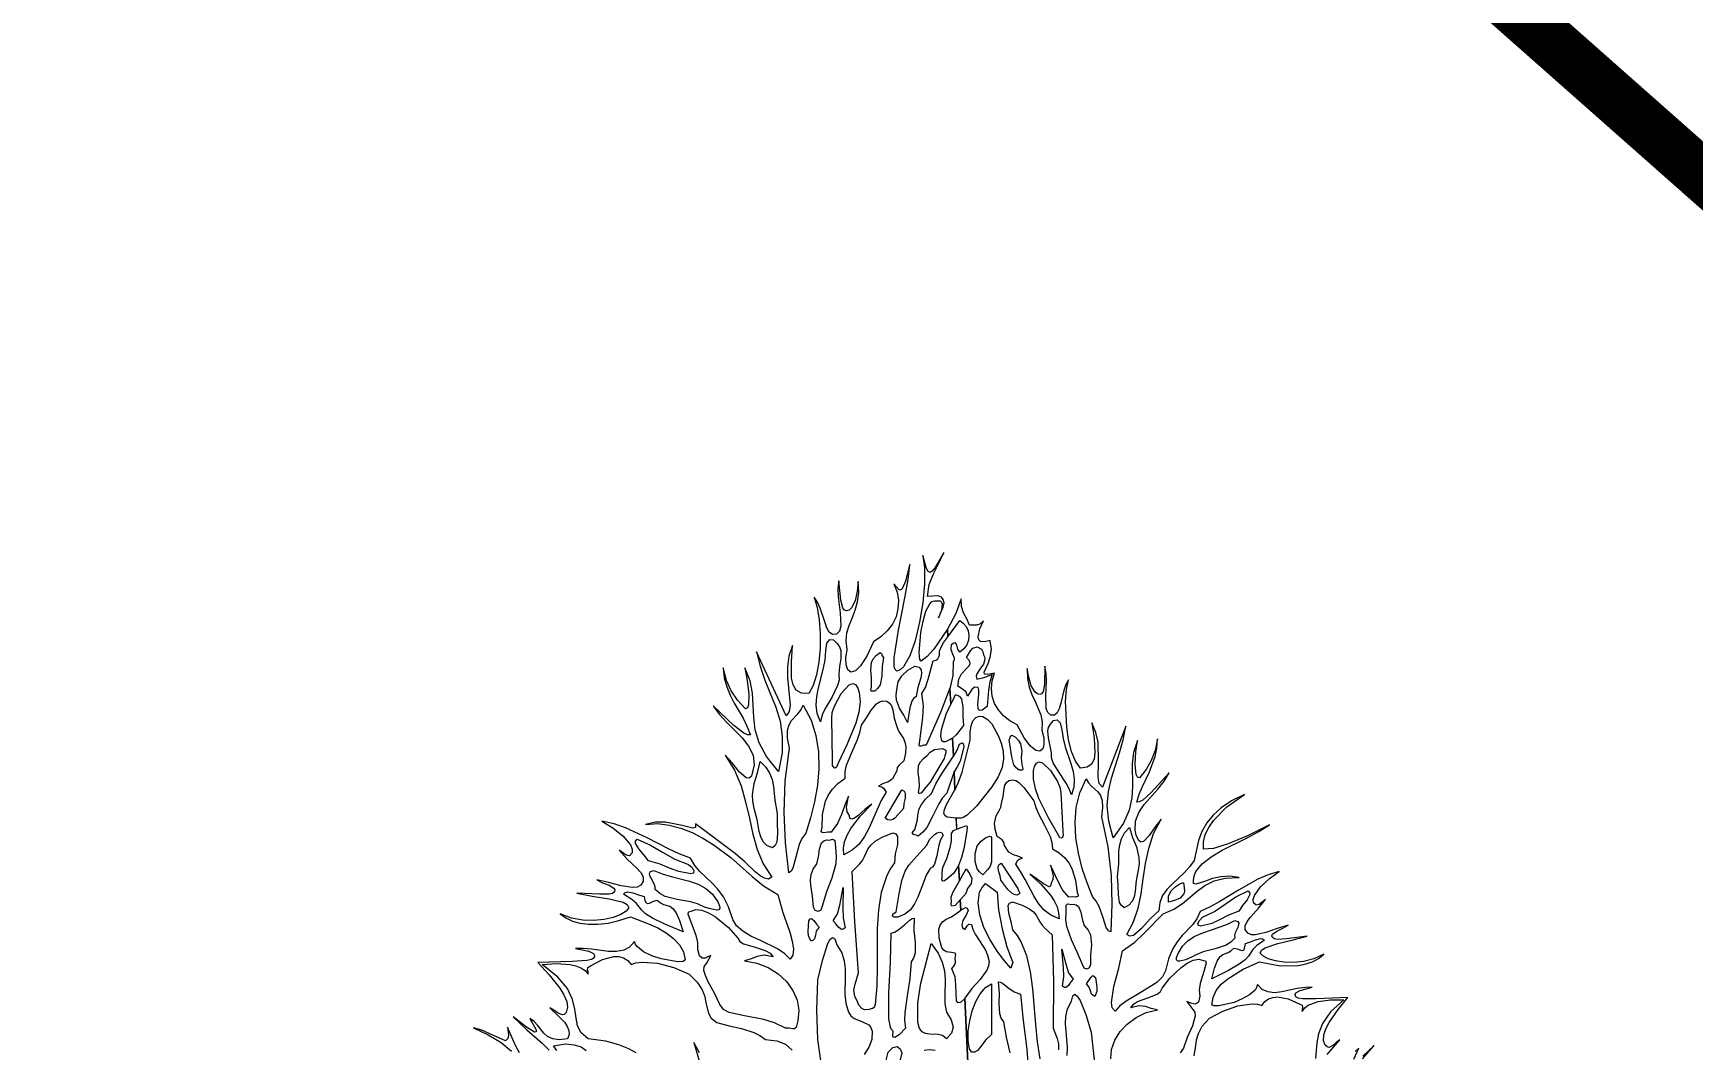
# Model space of a CAD drawing. Header units: inches. Extents: x -340059099 to 1458168, y 1119167 to 1294232938.
# Drawn here: x 457331.5 to 457810.3, y 2618701.7 to 2618995.2 of the extents above; entities that cross this region are included whole.
import ezdxf

# ---------------------------------------------------------------- set-up
doc = ezdxf.new("R2010")
doc.units = ezdxf.units.IN
doc.header["$MEASUREMENT"] = 0
doc.layers.add('Text', color=7, linetype='Continuous')
doc.layers.add('TREE', color=3, linetype='Continuous', lineweight=15)
doc.styles.add('Text', font='times.ttf', dxfattribs={"height": 240})

# ---------------------------------------------------------------- blocks, each defined once
blk = doc.blocks.new('tree2')
at = {"layer": 'TREE'}
for points in [[(5207.2322, 5947.9351), (5207.2258, 5948.0727), (5207.2184, 5948.0656), (5207.2144, 5948.0653), (5207.2113, 5948.0684), (5207.2104, 5948.0967), (5207.2088, 5948.1109), (5207.203, 5948.1248), (5207.2076, 5948.1312), (5207.2095, 5948.1355), (5207.2091, 5948.1439), (5207.2101, 5948.1491), (5207.2088, 5948.1522), (5207.2024, 5948.1537), (5207.1934, 5948.1549), (5207.1888, 5948.1574), (5207.1854, 5948.162), (5207.1808, 5948.1796), (5207.1805, 5948.1947), (5207.1827, 5948.2014), (5207.187, 5948.2073), (5207.1931, 5948.2122), (5207.2024, 5948.2165), (5207.2101, 5948.2215), (5207.2187, 5948.2282), (5207.2178, 5948.2461), (5207.2088, 5948.2362), (5207.2033, 5948.235), (5207.2021, 5948.2372), (5207.2027, 5948.2436), (5207.2021, 5948.251), (5207.2051, 5948.2593), (5207.2165, 5948.2793), (5207.215, 5948.3061), (5207.2058, 5948.2923), (5207.1941, 5948.2824), (5207.1904, 5948.2793), (5207.1873, 5948.2787), (5207.1857, 5948.2806), (5207.1861, 5948.2849), (5207.1861, 5948.2941), (5207.1876, 5948.3028), (5207.1941, 5948.3191), (5207.2005, 5948.3379), (5207.2024, 5948.3493), (5207.2024, 5948.3628), (5207.2061, 5948.368), (5207.2119, 5948.3702), (5207.211, 5948.3896), (5207.195, 5948.3914), (5207.191, 5948.3942), (5207.1891, 5948.3985), (5207.19, 5948.405), (5207.1937, 5948.4136), (5207.2085, 5948.4395), (5207.207, 5948.4718), (5207.1941, 5948.4339), (5207.1867, 5948.4253), (5207.1805, 5948.4151), (5207.17, 5948.3939), (5207.1593, 5948.3736), (5207.1522, 5948.365), (5207.1439, 5948.3582), (5207.1405, 5948.36), (5207.1359, 5948.3613), (5207.1337, 5948.3637), (5207.138, 5948.3696), (5207.142, 5948.3844), (5207.1439, 5948.3982), (5207.146, 5948.4059), (5207.15, 5948.4139), (5207.1571, 5948.4229), (5207.1676, 5948.4333), (5207.1753, 5948.4503), (5207.1851, 5948.4672), (5207.2061, 5948.4986), (5207.2042, 5948.5306), (5207.1919, 5948.5242), (5207.1882, 5948.5242), (5207.1854, 5948.526), (5207.1836, 5948.5337), (5207.1851, 5948.5454), (5207.1934, 5948.5725), (5207.2015, 5948.5904), (5207.1999, 5948.6184), (5207.1833, 5948.5756), (5207.158, 5948.518), (5207.154, 5948.518), (5207.1494, 5948.5162), (5207.1472, 5948.5162), (5207.146, 5948.5174), (5207.1469, 5948.5257), (5207.1519, 5948.5667), (5207.1531, 5948.5873), (5207.1503, 5948.6092), (5207.1571, 5948.6193), (5207.1617, 5948.6341), (5207.1703, 5948.6661), (5207.1753, 5948.6677), (5207.1787, 5948.6701), (5207.1814, 5948.676), (5207.1817, 5948.6831), (5207.1836, 5948.6895), (5207.1888, 5948.6991), (5207.1959, 5948.7083), (5207.1956, 5948.7222), (5207.1716, 5948.6871), (5207.1596, 5948.6741), (5207.1491, 5948.6658), (5207.1469, 5948.6689), (5207.146, 5948.6803), (5207.1488, 5948.7163), (5207.1525, 5948.736), (5207.1577, 5948.7539), (5207.1642, 5948.7665), (5207.1682, 5948.7705), (5207.1728, 5948.772), (5207.1827, 5948.7717), (5207.1851, 5948.7693), (5207.1864, 5948.7659), (5207.1848, 5948.7557), (5207.1796, 5948.7419), (5207.1882, 5948.761), (5207.1894, 5948.7684), (5207.1882, 5948.7742), (5207.1848, 5948.7782), (5207.179, 5948.7807), (5207.1605, 5948.7798), (5207.1633, 5948.8004), (5207.171, 5948.8192), (5207.1802, 5948.8379), (5207.1888, 5948.8567), (5207.1737, 5948.8306), (5207.1685, 5948.8241), (5207.1648, 5948.8216), (5207.1614, 5948.8235), (5207.1586, 5948.829), (5207.1519, 5948.8518), (5207.1553, 5948.8302), (5207.1553, 5948.8013), (5207.1522, 5948.7684), (5207.1466, 5948.7342), (5207.1386, 5948.7018), (5207.1291, 5948.675), (5207.118, 5948.656), (5207.1122, 5948.6504), (5207.1063, 5948.6483), (5207.1035, 5948.651), (5207.1017, 5948.656), (5207.1017, 5948.6717), (5207.1094, 5948.7206), (5207.1214, 5948.7801), (5207.1263, 5948.8093), (5207.1294, 5948.8355), (5207.1217, 5948.8065), (5207.1158, 5948.7927), (5207.1131, 5948.7908), (5207.11, 5948.7921), (5207.1011, 5948.8016), (5207.1069, 5948.7871), (5207.1094, 5948.7724), (5207.1085, 5948.7579), (5207.1051, 5948.744), (5207.0986, 5948.7311), (5207.0897, 5948.7191), (5207.0786, 5948.7086), (5207.0657, 5948.7), (5207.0536, 5948.6744), (5207.0429, 5948.6575), (5207.0336, 5948.6489), (5207.0259, 5948.6467), (5207.0204, 5948.6507), (5207.0173, 5948.6593), (5207.0167, 5948.6717), (5207.0195, 5948.6864), (5207.0173, 5948.7015), (5207.0188, 5948.7154), (5207.0225, 5948.7286), (5207.0278, 5948.7416), (5207.033, 5948.7554), (5207.0373, 5948.7702), (5207.0395, 5948.7868), (5207.0386, 5948.8056), (5207.037, 5948.7887), (5207.033, 5948.772), (5207.0268, 5948.7594), (5207.0228, 5948.7557), (5207.0182, 5948.7542), (5207.0145, 5948.7557), (5207.0118, 5948.7597), (5207.0078, 5948.7733), (5207.0047, 5948.8072), (5207.0031, 5948.7936), (5207.0034, 5948.7791), (5207.0068, 5948.7505), (5207.0081, 5948.7271), (5207.0059, 5948.7188), (5207.0007, 5948.7135), (5206.9933, 5948.7129), (5206.9877, 5948.7169), (5206.9834, 5948.7246), (5206.9797, 5948.7351), (5206.972, 5948.7588), (5206.9671, 5948.7696), (5206.9613, 5948.7785), (5206.9665, 5948.76), (5206.9702, 5948.7382), (5206.9717, 5948.7138), (5206.9717, 5948.6886), (5206.9696, 5948.6643), (5206.9656, 5948.6418), (5206.9597, 5948.623), (5206.9517, 5948.6088), (5206.9388, 5948.6098), (5206.9298, 5948.615), (5206.9243, 5948.6242), (5206.9215, 5948.6359), (5206.9212, 5948.6643), (5206.9234, 5948.6932), (5206.9166, 5948.6747), (5206.9141, 5948.6556), (5206.9144, 5948.6369), (5206.9163, 5948.6187), (5206.9191, 5948.5885), (5206.9175, 5948.5771), (5206.9123, 5948.5697), (5206.8596, 5948.6821), (5206.8661, 5948.6569), (5206.8747, 5948.6326), (5206.8938, 5948.5851), (5206.9012, 5948.5602), (5206.9052, 5948.5334), (5206.9049, 5948.5045), (5206.8988, 5948.4718), (5206.8772, 5948.4983), (5206.8643, 5948.5223), (5206.8578, 5948.5451), (5206.855, 5948.567), (5206.8529, 5948.6095), (5206.8486, 5948.631), (5206.8393, 5948.6538), (5206.8436, 5948.6319), (5206.8464, 5948.6079), (5206.8461, 5948.5891), (5206.8439, 5948.5836), (5206.8405, 5948.5817), (5206.8267, 5948.5971), (5206.8156, 5948.6135), (5206.8073, 5948.6319), (5206.8011, 5948.6538), (5206.8033, 5948.6363), (5206.8079, 5948.6205), (5206.8138, 5948.6058), (5206.8208, 5948.5922), (5206.8362, 5948.5654), (5206.843, 5948.5513), (5206.8492, 5948.5362), (5206.8442, 5948.5362), (5206.8375, 5948.5392), (5206.8202, 5948.5525), (5206.7836, 5948.5873), (5206.794, 5948.5725), (5206.807, 5948.5583), (5206.8347, 5948.5309), (5206.8461, 5948.5165), (5206.8538, 5948.5008), (5206.8559, 5948.4835), (5206.8513, 5948.4638), (5206.847, 5948.4598), (5206.8418, 5948.4604), (5206.8301, 5948.4709), (5206.8174, 5948.4872), (5206.8051, 5948.5005), (5206.8215, 5948.4743), (5206.8329, 5948.4466), (5206.8408, 5948.4182), (5206.8473, 5948.3896), (5206.8535, 5948.3616), (5206.8612, 5948.3345), (5206.8716, 5948.3092), (5206.8867, 5948.2861), (5206.8809, 5948.2827), (5206.8741, 5948.284), (5206.8661, 5948.2883), (5206.8578, 5948.2954), (5206.8399, 5948.3126), (5206.823, 5948.3268), (5206.7525, 5948.3797), (5206.7525, 5948.3736), (5206.7482, 5948.372), (5206.7291, 5948.3767), (5206.6998, 5948.3828), (5206.6826, 5948.3828), (5206.665, 5948.3788), (5206.6857, 5948.3801), (5206.7063, 5948.3776), (5206.7269, 5948.372), (5206.7466, 5948.3643), (5206.7657, 5948.3548), (5206.7836, 5948.3437), (5206.8147, 5948.3206), (5206.8523, 5948.2871), (5206.8723, 5948.2707), (5206.8972, 5948.2556), (5206.9064, 5948.2236), (5206.9185, 5948.1891), (5206.9228, 5948.1734), (5206.9249, 5948.1596), (5206.924, 5948.1488), (5206.9191, 5948.1417), (5206.9098, 5948.1513), (5206.8969, 5948.1599), (5206.8658, 5948.175), (5206.8501, 5948.1823), (5206.8359, 5948.191), (5206.8248, 5948.2005), (5206.8181, 5948.2116), (5206.8107, 5948.2341), (5206.8021, 5948.2516), (5206.7919, 5948.2652), (5206.7814, 5948.2763), (5206.7605, 5948.2957), (5206.7516, 5948.3065), (5206.7439, 5948.3194), (5206.7238, 5948.3268), (5206.7051, 5948.3357), (5206.6678, 5948.3551), (5206.6299, 5948.373), (5206.6096, 5948.3797), (5206.5883, 5948.3847), (5206.6074, 5948.3727), (5206.6256, 5948.3582), (5206.6385, 5948.3428), (5206.6416, 5948.3354), (5206.6416, 5948.3286), (5206.6367, 5948.3237), (5206.6308, 5948.3246), (5206.6185, 5948.3336), (5206.6327, 5948.3178), (5206.6496, 5948.3018), (5206.6564, 5948.2941), (5206.6607, 5948.2864), (5206.661, 5948.279), (5206.6567, 5948.272), (5206.6502, 5948.2686), (5206.6419, 5948.2677), (5206.6219, 5948.2707), (5206.6, 5948.2766), (5206.5791, 5948.2812), (5206.5893, 5948.2763), (5206.6007, 5948.2717), (5206.6093, 5948.2667), (5206.6108, 5948.2637), (5206.6102, 5948.2603), (5206.6068, 5948.2575), (5206.601, 5948.2559), (5206.5837, 5948.2559), (5206.5443, 5948.2578), (5206.5711, 5948.2526), (5206.601, 5948.2479), (5206.6253, 5948.2421), (5206.6327, 5948.2378), (5206.6358, 5948.2322), (5206.6308, 5948.2264), (5206.6213, 5948.2205), (5206.6081, 5948.2153), (5206.592, 5948.2116), (5206.5739, 5948.2098), (5206.5545, 5948.2104), (5206.5345, 5948.2141), (5206.5151, 5948.2218), (5206.5246, 5948.2144), (5206.5363, 5948.2088), (5206.5496, 5948.2051), (5206.5646, 5948.2033), (5206.5813, 5948.2033), (5206.5991, 5948.2054), (5206.6182, 5948.2098), (5206.6382, 5948.2162), (5206.6703, 5948.2042), (5206.6863, 5948.1968), (5206.701, 5948.1882), (5206.714, 5948.1783), (5206.7245, 5948.1673), (5206.7315, 5948.1546), (5206.7346, 5948.1405), (5206.7312, 5948.138), (5206.7217, 5948.1374), (5206.6924, 5948.1423), (5206.6761, 5948.1476), (5206.6616, 5948.1546), (5206.6505, 5948.1633), (5206.6472, 5948.1679), (5206.6453, 5948.1731), (5206.637, 5948.1629), (5206.6265, 5948.1574), (5206.6139, 5948.1552), (5206.5997, 5948.1556), (5206.5699, 5948.1596), (5206.5554, 5948.1608), (5206.5418, 5948.1605), (5206.5653, 5948.1559), (5206.5736, 5948.1519), (5206.5751, 5948.1485), (5206.5745, 5948.1442), (5206.5702, 5948.1414), (5206.5619, 5948.1395), (5206.5357, 5948.1377), (5206.4756, 5948.1358), (5206.4953, 5948.114), (5206.5144, 5948.0906), (5206.5215, 5948.0789), (5206.5265, 5948.0675), (5206.528, 5948.0576), (5206.5255, 5948.0481), (5206.5218, 5948.0447), (5206.5184, 5948.0438), (5206.5111, 5948.0466), (5206.504, 5948.0521), (5206.4966, 5948.0561), (5206.5101, 5948.0432), (5206.5228, 5948.0302), (5206.5274, 5948.0235), (5206.5301, 5948.0164), (5206.5305, 5948.0093), (5206.528, 5948.0016), (5206.5129, 5948.0001), (5206.5018, 5948.0016), (5206.4929, 5948.0059), (5206.4861, 5948.0118), (5206.475, 5948.0256), (5206.4692, 5948.0324), (5206.4618, 5948.0376), (5206.4726, 5948.0176), (5206.4729, 5948.0139), (5206.4698, 5948.0136), (5206.4556, 5948.0225), (5206.4322, 5948.0407), (5206.4562, 5948.0173), (5206.4836, 5947.9933), (5206.4953, 5947.9819)], [(5206.4436, 5947.977), (5206.4368, 5947.9887), (5206.4316, 5948.0004), (5206.4221, 5948.0222), (5206.4242, 5948.0084), (5206.423, 5948.0025), (5206.419, 5947.9985), (5206.3913, 5948.0108), (5206.3774, 5948.0167), (5206.3626, 5948.0213), (5206.3882, 5948.0087), (5206.4113, 5947.9954), (5206.4291, 5947.98)], [(5207.1543, 5947.9819), (5207.1642, 5947.9828), (5207.1737, 5947.9819)], [(5207.9248, 5947.9668), (5207.9454, 5947.9899), (5207.9251, 5947.9714)], [(5207.9097, 5947.9659), (5207.9183, 5947.9853), (5207.9119, 5947.9797)], [(5207.8626, 5947.9742), (5207.8851, 5947.9998), (5207.8786, 5947.9954), (5207.8724, 5947.9899), (5207.866, 5947.9868), (5207.8626, 5947.9877), (5207.8592, 5947.9905), (5207.8561, 5947.9991), (5207.8567, 5948.0087), (5207.8604, 5948.0192), (5207.8663, 5948.0305), (5207.8823, 5948.0533), (5207.8992, 5948.0746), (5207.8435, 5948.0721), (5207.8195, 5948.0721), (5207.8115, 5948.0733), (5207.8078, 5948.0755), (5207.8065, 5948.0795), (5207.8078, 5948.0826), (5207.8152, 5948.0869), (5207.8364, 5948.0927), (5207.8238, 5948.0921), (5207.8102, 5948.09), (5207.7831, 5948.0844), (5207.7702, 5948.0829), (5207.7585, 5948.0841), (5207.7483, 5948.0884), (5207.7403, 5948.0971), (5207.7388, 5948.0921), (5207.736, 5948.0875), (5207.7265, 5948.0789), (5207.7135, 5948.0718), (5207.6991, 5948.0659), (5207.6723, 5948.0595), (5207.6634, 5948.0595), (5207.6603, 5948.0617), (5207.6621, 5948.0746), (5207.6677, 5948.0866), (5207.6766, 5948.0977), (5207.688, 5948.1075), (5207.7151, 5948.1245), (5207.744, 5948.1374), (5207.7804, 5948.1303), (5207.8124, 5948.1306), (5207.8259, 5948.1334), (5207.8383, 5948.1377), (5207.8484, 5948.1436), (5207.857, 5948.1509), (5207.8395, 5948.1426), (5207.8213, 5948.1377), (5207.8035, 5948.1358), (5207.7868, 5948.1365), (5207.7717, 5948.1389), (5207.7591, 5948.1426), (5207.7499, 5948.1476), (5207.745, 5948.1525), (5207.7474, 5948.1577), (5207.7539, 5948.162), (5207.7761, 5948.1694), (5207.8032, 5948.1756), (5207.8278, 5948.1823), (5207.7911, 5948.1774), (5207.7754, 5948.1765), (5207.7699, 5948.1777), (5207.7668, 5948.1799), (5207.7656, 5948.183), (5207.7668, 5948.1857), (5207.7745, 5948.1913), (5207.785, 5948.1962), (5207.7942, 5948.2014), (5207.7748, 5948.1956), (5207.7551, 5948.1885), (5207.737, 5948.1845), (5207.7296, 5948.1848), (5207.7234, 5948.1876), (5207.7188, 5948.1937), (5207.7185, 5948.2005), (5207.7219, 5948.2079), (5207.7277, 5948.2156), (5207.7422, 5948.2313), (5207.7542, 5948.2467), (5207.7434, 5948.2378), (5207.7382, 5948.2365), (5207.7333, 5948.2406), (5207.7326, 5948.247), (5207.7348, 5948.2538), (5207.7456, 5948.2689), (5207.7613, 5948.2837), (5207.7785, 5948.296), (5207.7591, 5948.2901), (5207.741, 5948.2824), (5207.7071, 5948.2633), (5207.6741, 5948.243), (5207.6572, 5948.2338), (5207.6396, 5948.2255), (5207.6335, 5948.2128), (5207.6258, 5948.2024), (5207.6079, 5948.1833), (5207.599, 5948.1725), (5207.5907, 5948.1593), (5207.5836, 5948.1426), (5207.5787, 5948.1214), (5207.5731, 5948.1106), (5207.5636, 5948.1008), (5207.5371, 5948.0841), (5207.5094, 5948.0681), (5207.4983, 5948.0598), (5207.4903, 5948.0503), (5207.4851, 5948.0564), (5207.4835, 5948.0659), (5207.4878, 5948.0937), (5207.4964, 5948.126), (5207.5029, 5948.1562), (5207.5248, 5948.1716), (5207.542, 5948.1879), (5207.5747, 5948.2215), (5207.5931, 5948.2298), (5207.6085, 5948.2399), (5207.6344, 5948.2615), (5207.648, 5948.2713), (5207.664, 5948.2793), (5207.6834, 5948.2843), (5207.7083, 5948.2852), (5207.6917, 5948.2877), (5207.676, 5948.2867), (5207.6615, 5948.2834), (5207.6492, 5948.279), (5207.6319, 5948.2735), (5207.6279, 5948.2747), (5207.6276, 5948.2803), (5207.6289, 5948.2883), (5207.6319, 5948.2957), (5207.643, 5948.3092), (5207.659, 5948.3215), (5207.6784, 5948.3332), (5207.7219, 5948.3551), (5207.7428, 5948.3662), (5207.7613, 5948.3779), (5207.7225, 5948.3588), (5207.6889, 5948.3446), (5207.6627, 5948.3366), (5207.6452, 5948.3354), (5207.6455, 5948.348), (5207.6486, 5948.361), (5207.6547, 5948.3736), (5207.663, 5948.3859), (5207.6864, 5948.4096), (5207.7172, 5948.4312), (5207.6948, 5948.4201), (5207.6766, 5948.4081), (5207.6621, 5948.3951), (5207.651, 5948.3813), (5207.6427, 5948.3665), (5207.6366, 5948.3505), (5207.6292, 5948.3154), (5207.6209, 5948.304), (5207.6113, 5948.2935), (5207.5907, 5948.2744), (5207.5811, 5948.2643), (5207.5734, 5948.2535), (5207.5685, 5948.2412), (5207.5667, 5948.227), (5207.5519, 5948.2125), (5207.5365, 5948.1956), (5207.5223, 5948.1836), (5207.5158, 5948.1823), (5207.5106, 5948.1851), (5207.5226, 5948.2073), (5207.5306, 5948.2313), (5207.5359, 5948.2569), (5207.5396, 5948.283), (5207.5436, 5948.3098), (5207.5491, 5948.3363), (5207.5577, 5948.3625), (5207.571, 5948.3877), (5207.5605, 5948.3748), (5207.5497, 5948.3591), (5207.5399, 5948.3486), (5207.5353, 5948.3477), (5207.5313, 5948.3508), (5207.5272, 5948.36), (5207.5254, 5948.3686), (5207.526, 5948.3847), (5207.5319, 5948.3998), (5207.5414, 5948.4139), (5207.5651, 5948.441), (5207.5762, 5948.4549), (5207.5851, 5948.4693), (5207.5537, 5948.4349), (5207.5386, 5948.4216), (5207.5325, 5948.4182), (5207.5282, 5948.4179), (5207.5325, 5948.4321), (5207.538, 5948.4456), (5207.5503, 5948.4712), (5207.5605, 5948.498), (5207.5636, 5948.5128), (5207.5645, 5948.5291), (5207.5602, 5948.5088), (5207.5537, 5948.4912), (5207.5448, 5948.4755), (5207.5331, 5948.4604), (5207.5294, 5948.462), (5207.5272, 5948.4666), (5207.5254, 5948.4841), (5207.5266, 5948.5063), (5207.5294, 5948.5266), (5207.5223, 5948.5051), (5207.5199, 5948.485), (5207.5208, 5948.4456), (5207.5195, 5948.4253), (5207.5149, 5948.4041), (5207.5048, 5948.3807), (5207.4869, 5948.3551), (5207.4789, 5948.3847), (5207.4764, 5948.4115), (5207.4786, 5948.4364), (5207.4838, 5948.4598), (5207.498, 5948.5048), (5207.5045, 5948.5275), (5207.5088, 5948.5513), (5207.4678, 5948.4444), (5207.4623, 5948.4509), (5207.4601, 5948.461), (5207.4607, 5948.4894), (5207.4601, 5948.5232), (5207.4564, 5948.5405), (5207.4493, 5948.5571), (5207.453, 5948.5306), (5207.4546, 5948.5045), (5207.453, 5948.4937), (5207.4484, 5948.4847), (5207.4407, 5948.4792), (5207.429, 5948.4777), (5207.4207, 5948.49), (5207.4136, 5948.5072), (5207.4084, 5948.5275), (5207.405, 5948.55), (5207.4031, 5948.5956), (5207.4047, 5948.6159), (5207.4084, 5948.6332), (5207.4035, 5948.6245), (5207.3998, 5948.6141), (5207.3945, 5948.5919), (5207.3918, 5948.582), (5207.3884, 5948.5747), (5207.3834, 5948.5707), (5207.377, 5948.571), (5207.3717, 5948.5753), (5207.369, 5948.5827), (5207.3684, 5948.6045), (5207.3696, 5948.631), (5207.369, 5948.6443), (5207.3668, 5948.6569), (5207.3659, 5948.6255), (5207.3634, 5948.6125), (5207.361, 5948.6085), (5207.3579, 5948.607), (5207.3536, 5948.6082), (5207.3496, 5948.6113), (5207.3428, 5948.6227), (5207.3382, 5948.6375), (5207.3357, 5948.6529), (5207.336, 5948.6353), (5207.3391, 5948.6202), (5207.344, 5948.607), (5207.3496, 5948.5947), (5207.3597, 5948.5713), (5207.3619, 5948.5586), (5207.3613, 5948.5445), (5207.3647, 5948.5309), (5207.365, 5948.5195), (5207.3628, 5948.5115), (5207.3579, 5948.5075), (5207.3508, 5948.5088), (5207.3416, 5948.5162), (5207.3305, 5948.5309), (5207.3179, 5948.5537), (5207.3049, 5948.5608), (5207.2941, 5948.5697), (5207.2852, 5948.5802), (5207.2784, 5948.5916), (5207.2741, 5948.6042), (5207.2726, 5948.6175), (5207.2738, 5948.631), (5207.2781, 5948.6449), (5207.2658, 5948.6424), (5207.2603, 5948.643), (5207.26, 5948.6467), (5207.2627, 5948.6529), (5207.267, 5948.6615), (5207.2707, 5948.6729), (5207.2726, 5948.6864), (5207.2704, 5948.7021), (5207.2603, 5948.6997), (5207.2538, 5948.7003), (5207.2504, 5948.7034), (5207.2495, 5948.7086), (5207.2526, 5948.7225), (5207.259, 5948.7369), (5207.2526, 5948.7308), (5207.2464, 5948.7292), (5207.2341, 5948.7289), (5207.2295, 5948.74), (5207.2239, 5948.7505), (5207.2199, 5948.7619), (5207.2196, 5948.7754), (5207.2101, 5948.7496), (5207.1956, 5948.7222), (5207.1959, 5948.7086), (5207.2172, 5948.7373), (5207.2233, 5948.7326), (5207.2282, 5948.7265), (5207.2316, 5948.7191), (5207.2329, 5948.7111), (5207.2322, 5948.7028), (5207.2295, 5948.6948), (5207.2245, 5948.6877), (5207.2172, 5948.6818), (5207.2138, 5948.6871), (5207.2122, 5948.6938), (5207.2095, 5948.6981), (5207.2064, 5948.6975), (5207.2018, 5948.6948), (5207.2011, 5948.6864), (5207.2045, 5948.6787), (5207.2073, 5948.6717), (5207.2073, 5948.668), (5207.2055, 5948.664), (5207.2051, 5948.6406), (5207.1999, 5948.6169), (5207.2015, 5948.5904), (5207.2058, 5948.5987), (5207.2095, 5948.6073), (5207.2159, 5948.6045), (5207.2199, 5948.5996), (5207.2227, 5948.5851), (5207.2224, 5948.5682), (5207.2239, 5948.5525), (5207.211, 5948.5362), (5207.2042, 5948.5306), (5207.2061, 5948.4983), (5207.2125, 5948.5091), (5207.2168, 5948.5199), (5207.2215, 5948.5223), (5207.223, 5948.5208), (5207.2245, 5948.5152), (5207.2178, 5948.49), (5207.2128, 5948.4798), (5207.207, 5948.4712), (5207.2085, 5948.4392), (5207.215, 5948.453), (5207.2215, 5948.4709), (5207.2356, 5948.5269), (5207.2353, 5948.5408), (5207.2369, 5948.5522), (5207.2402, 5948.5608), (5207.2452, 5948.5667), (5207.251, 5948.5691), (5207.2578, 5948.5685), (5207.2652, 5948.5639), (5207.2732, 5948.5556), (5207.2852, 5948.534), (5207.2901, 5948.5217), (5207.2935, 5948.5081), (5207.2941, 5948.494), (5207.2914, 5948.4789), (5207.2846, 5948.4626), (5207.2732, 5948.445), (5207.2467, 5948.4108), (5207.2301, 5948.3948), (5207.2242, 5948.3914), (5207.2193, 5948.3899), (5207.211, 5948.3896), (5207.2116, 5948.3702), (5207.2233, 5948.3745), (5207.2289, 5948.3767), (5207.2301, 5948.3742), (5207.2295, 5948.3668), (5207.2245, 5948.3357), (5207.2202, 5948.3206), (5207.215, 5948.3068), (5207.2165, 5948.2793), (5207.2282, 5948.3006), (5207.2344, 5948.2923), (5207.2381, 5948.2837), (5207.2372, 5948.275), (5207.2304, 5948.2661), (5207.2292, 5948.2609), (5207.2264, 5948.2553), (5207.2178, 5948.2461), (5207.2187, 5948.2282), (5207.227, 5948.2325), (5207.2301, 5948.2316), (5207.2319, 5948.2276), (5207.2282, 5948.219), (5207.2227, 5948.2101), (5207.2205, 5948.2014), (5207.2218, 5948.1978), (5207.2258, 5948.1941), (5207.2304, 5948.2011), (5207.2329, 5948.2036), (5207.2375, 5948.2027), (5207.2399, 5948.1937), (5207.2439, 5948.186), (5207.2529, 5948.1725), (5207.2621, 5948.1577), (5207.2658, 5948.1488), (5207.2686, 5948.1377), (5207.2677, 5948.13), (5207.2646, 5948.1223), (5207.2529, 5948.1063), (5207.2384, 5948.09), (5207.2258, 5948.073), (5207.2322, 5947.9348)], [(5207.6292, 5947.972), (5207.6319, 5947.9899), (5207.6332, 5948.0001), (5207.6366, 5948.0111), (5207.6433, 5948.0238), (5207.6557, 5948.0379), (5207.6794, 5948.0506), (5207.7055, 5948.0595), (5207.7302, 5948.0635), (5207.74, 5948.0629), (5207.748, 5948.0604), (5207.7533, 5948.0672), (5207.7597, 5948.0721), (5207.7671, 5948.0746), (5207.7754, 5948.0755), (5207.7939, 5948.0718), (5207.8133, 5948.0635), (5207.8185, 5948.061), (5207.8195, 5948.0573), (5207.8185, 5948.0536), (5207.8189, 5948.05), (5207.8235, 5948.0561), (5207.8296, 5948.061), (5207.8469, 5948.0675), (5207.8684, 5948.0706), (5207.8921, 5948.0706), (5207.8684, 5948.049), (5207.8543, 5948.029), (5207.8472, 5948.0108), (5207.8444, 5947.9948), (5207.8423, 5947.9671)], [(5206.9723, 5948.5593), (5206.9665, 5948.5737), (5206.9646, 5948.5885), (5206.9659, 5948.6036), (5206.969, 5948.619), (5206.977, 5948.651), (5206.9803, 5948.6674), (5206.9816, 5948.684), (5206.9834, 5948.6975), (5206.9887, 5948.7037), (5206.9954, 5948.7034), (5207.0019, 5948.6966), (5207.0056, 5948.6911), (5207.0078, 5948.6846), (5207.0078, 5948.6707), (5207.0056, 5948.6563), (5207.0044, 5948.6421), (5207.005, 5948.6326), (5207.0025, 5948.623), (5206.9927, 5948.6033), (5206.9803, 5948.5824), (5206.9754, 5948.5713), (5206.9723, 5948.5593)], [(5207.0681, 5948.6132), (5207.0616, 5948.6132), (5207.0607, 5948.6159), (5207.062, 5948.6202), (5207.062, 5948.6239), (5207.062, 5948.6369), (5207.0607, 5948.6501), (5207.062, 5948.6634), (5207.065, 5948.6698), (5207.0706, 5948.6763), (5207.077, 5948.6812), (5207.0798, 5948.6794), (5207.081, 5948.6754), (5207.0832, 5948.6723), (5207.081, 5948.6563), (5207.0801, 5948.6393), (5207.077, 5948.6242), (5207.0733, 5948.6181), (5207.0681, 5948.6132)], [(5207.2135, 5948.6218), (5207.2156, 5948.6344), (5207.2199, 5948.6433), (5207.2298, 5948.6541), (5207.2338, 5948.6578), (5207.2353, 5948.6615), (5207.2341, 5948.6661), (5207.2289, 5948.6723), (5207.2359, 5948.684), (5207.2402, 5948.6889), (5207.2476, 5948.6911), (5207.255, 5948.6871), (5207.2578, 5948.6821), (5207.2587, 5948.6772), (5207.2609, 5948.6723), (5207.2606, 5948.6661), (5207.2587, 5948.6606), (5207.2526, 5948.652), (5207.247, 5948.6436), (5207.2461, 5948.6393), (5207.247, 5948.6341), (5207.2593, 5948.6369), (5207.2741, 5948.6421), (5207.2698, 5948.6292), (5207.2673, 5948.6141), (5207.2652, 5948.5861), (5207.2563, 5948.5796), (5207.2513, 5948.579), (5207.2492, 5948.583), (5207.2489, 5948.5901), (5207.2507, 5948.6076), (5207.2507, 5948.615), (5207.2492, 5948.6193), (5207.2427, 5948.6199), (5207.2381, 5948.6159), (5207.2304, 5948.6045), (5207.2286, 5948.6113), (5207.2239, 5948.6153), (5207.2135, 5948.6218)], [(5207.1251, 5948.5577), (5207.1186, 5948.571), (5207.1109, 5948.583), (5207.1057, 5948.5971), (5207.1051, 5948.6058), (5207.1066, 5948.6162), (5207.1088, 5948.6292), (5207.1155, 5948.6403), (5207.1257, 5948.6498), (5207.1383, 5948.6569), (5207.1457, 5948.655), (5207.1491, 5948.6507), (5207.15, 5948.6443), (5207.1485, 5948.6366), (5207.1432, 5948.6193), (5207.1402, 5948.6039), (5207.1359, 5948.6002), (5207.1328, 5948.5956), (5207.1294, 5948.5836), (5207.1251, 5948.5577)], [(5206.9936, 5948.4918), (5206.9921, 5948.5654), (5206.993, 5948.5756), (5206.9967, 5948.5867), (5207.0087, 5948.6088), (5207.0228, 5948.6239), (5207.029, 5948.6267), (5207.0339, 5948.6245), (5207.0379, 5948.6181), (5207.0404, 5948.6107), (5207.0422, 5948.5944), (5207.0398, 5948.5759), (5207.0342, 5948.5568), (5207.0188, 5948.5189), (5207.0041, 5948.4878), (5207.0004, 5948.4792), (5206.9982, 5948.4777), (5206.9961, 5948.478), (5206.9933, 5948.4826), (5206.9936, 5948.4918)], [(5206.9166, 5948.2935), (5206.9108, 5948.3465), (5206.9083, 5948.3998), (5206.9101, 5948.4552), (5206.9181, 5948.5131), (5206.9144, 5948.5306), (5206.9144, 5948.5442), (5206.9172, 5948.554), (5206.9215, 5948.5614), (5206.9326, 5948.5734), (5206.9379, 5948.5799), (5206.9419, 5948.5882), (5206.9557, 5948.5623), (5206.9643, 5948.5349), (5206.9687, 5948.5063), (5206.9693, 5948.4767), (5206.9668, 5948.4475), (5206.9619, 5948.4182), (5206.9548, 5948.3902), (5206.9465, 5948.3634), (5206.9397, 5948.3542), (5206.9351, 5948.3434), (5206.9289, 5948.3209), (5206.924, 5948.3021), (5206.9209, 5948.2963), (5206.9166, 5948.2935)], [(5206.9751, 5948.3733), (5206.976, 5948.3964), (5206.9813, 5948.4195), (5206.9865, 5948.4306), (5206.9936, 5948.441), (5207.0031, 5948.4509), (5207.0155, 5948.4598), (5207.0158, 5948.4718), (5207.0182, 5948.4832), (5207.0272, 5948.5051), (5207.0376, 5948.5279), (5207.0416, 5948.5402), (5207.0444, 5948.5534), (5207.053, 5948.566), (5207.0616, 5948.5796), (5207.0706, 5948.591), (5207.0758, 5948.5944), (5207.0817, 5948.5959), (5207.0887, 5948.5953), (5207.0937, 5948.5922), (5207.0971, 5948.587), (5207.0992, 5948.5805), (5207.1017, 5948.5657), (5207.106, 5948.5525), (5207.1081, 5948.5457), (5207.1112, 5948.5402), (5207.1183, 5948.5297), (5207.1208, 5948.5235), (5207.1223, 5948.5152), (5207.1217, 5948.5045), (5207.1189, 5948.4903), (5207.1103, 5948.4829), (5207.1069, 5948.4789), (5207.1066, 5948.4727), (5207.0989, 5948.4592), (5207.0906, 5948.4533), (5207.0823, 5948.4506), (5207.074, 5948.4463), (5207.0804, 5948.4447), (5207.0838, 5948.4419), (5207.0878, 5948.4355), (5207.0792, 5948.421), (5207.0718, 5948.405), (5207.058, 5948.3727), (5207.0499, 5948.3576), (5207.0401, 5948.3443), (5207.0281, 5948.3332), (5207.0133, 5948.3255), (5207.0127, 5948.3369), (5207.0148, 5948.3483), (5207.0192, 5948.36), (5207.0256, 5948.3717), (5207.0426, 5948.3939), (5207.0626, 5948.4142), (5207.0509, 5948.4053), (5207.0379, 5948.3939), (5207.0321, 5948.3896), (5207.0275, 5948.3877), (5207.0241, 5948.389), (5207.0232, 5948.3945), (5207.0192, 5948.401), (5207.0179, 5948.409), (5207.0216, 5948.4287), (5207.0152, 5948.4124), (5207.0093, 5948.3961), (5207.0022, 5948.3801), (5206.9911, 5948.365), (5206.985, 5948.3653), (5206.9779, 5948.364), (5206.9751, 5948.3643), (5206.9733, 5948.3656), (5206.9751, 5948.3733)], [(5207.4133, 5948.4309), (5207.4093, 5948.4416), (5207.4041, 5948.4515), (5207.3915, 5948.47), (5207.381, 5948.4872), (5207.3782, 5948.4958), (5207.3782, 5948.5048), (5207.373, 5948.5309), (5207.372, 5948.5436), (5207.3733, 5948.5494), (5207.3767, 5948.5549), (5207.3819, 5948.5617), (5207.3881, 5948.5627), (5207.3936, 5948.5574), (5207.3964, 5948.5451), (5207.3985, 5948.53), (5207.4025, 5948.5149), (5207.4124, 5948.486), (5207.4161, 5948.4718), (5207.4182, 5948.458), (5207.4176, 5948.4444), (5207.4133, 5948.4309)], [(5207.3215, 5948.474), (5207.316, 5948.478), (5207.3123, 5948.4835), (5207.3086, 5948.4974), (5207.3064, 5948.5128), (5207.3037, 5948.5272), (5207.3052, 5948.53), (5207.3061, 5948.534), (5207.3083, 5948.5359), (5207.3151, 5948.5319), (5207.3203, 5948.5263), (5207.3237, 5948.5205), (5207.3259, 5948.5084), (5207.3252, 5948.4961), (5207.3262, 5948.4841), (5207.3277, 5948.4771), (5207.3271, 5948.4743), (5207.3215, 5948.474)], [(5207.1463, 5948.4453), (5207.1457, 5948.4576), (5207.1439, 5948.4703), (5207.1448, 5948.4826), (5207.1479, 5948.4887), (5207.1531, 5948.4949), (5207.1596, 5948.5001), (5207.1651, 5948.506), (5207.1728, 5948.5106), (5207.1867, 5948.5121), (5207.1925, 5948.5091), (5207.1928, 5948.5045), (5207.1907, 5948.4995), (5207.1897, 5948.4949), (5207.1734, 5948.4669), (5207.1648, 5948.4533), (5207.1546, 5948.441), (5207.1497, 5948.4345), (5207.146, 5948.4324), (5207.1445, 5948.4355), (5207.1463, 5948.4453)], [(5206.888, 5948.3376), (5206.8781, 5948.3419), (5206.8716, 5948.3483), (5206.8673, 5948.357), (5206.8646, 5948.3665), (5206.8612, 5948.3874), (5206.8559, 5948.4068), (5206.8532, 5948.4195), (5206.8526, 5948.4309), (5206.8556, 5948.4509), (5206.8618, 5948.4697), (5206.8664, 5948.4894), (5206.8763, 5948.4795), (5206.883, 5948.4687), (5206.8873, 5948.4576), (5206.8895, 5948.4456), (5206.892, 5948.4216), (5206.8963, 5948.3982), (5206.896, 5948.3813), (5206.8969, 5948.3634), (5206.8954, 5948.3477), (5206.8926, 5948.3419), (5206.888, 5948.3376)], [(5207.3982, 5948.3671), (5207.3988, 5948.3588), (5207.3967, 5948.3545), (5207.3927, 5948.3551), (5207.3887, 5948.3628), (5207.373, 5948.3905), (5207.356, 5948.4241), (5207.3499, 5948.4416), (5207.3465, 5948.4583), (5207.3468, 5948.4734), (5207.3486, 5948.4804), (5207.352, 5948.4866), (5207.3563, 5948.4887), (5207.3622, 5948.4869), (5207.3764, 5948.4737), (5207.3887, 5948.4543), (5207.3927, 5948.4441), (5207.3945, 5948.4349), (5207.3982, 5948.3671)], [(5207.086, 5948.3899), (5207.1152, 5948.4395), (5207.1192, 5948.437), (5207.1211, 5948.4336), (5207.1214, 5948.425), (5207.1189, 5948.4158), (5207.118, 5948.4068), (5207.1038, 5948.3902), (5207.0998, 5948.3874), (5207.0955, 5948.3862), (5207.0909, 5948.3868), (5207.086, 5948.3899)], [(5207.4232, 5948.2593), (5207.4253, 5948.255), (5207.4253, 5948.2526), (5207.4213, 5948.2507), (5207.4145, 5948.2513), (5207.409, 5948.2507), (5207.3976, 5948.264), (5207.3899, 5948.2781), (5207.3767, 5948.3074), (5207.381, 5948.2892), (5207.3807, 5948.2818), (5207.3776, 5948.2757), (5207.3767, 5948.2704), (5207.3739, 5948.2692), (5207.364, 5948.2741), (5207.3514, 5948.2837), (5207.34, 5948.2911), (5207.3597, 5948.2738), (5207.3767, 5948.2544), (5207.3831, 5948.2442), (5207.3881, 5948.2338), (5207.3908, 5948.2233), (5207.3915, 5948.2128), (5207.377, 5948.219), (5207.3653, 5948.2282), (5207.3554, 5948.2399), (5207.3471, 5948.2532), (5207.332, 5948.2821), (5207.324, 5948.296), (5207.3154, 5948.3089), (5207.3185, 5948.3151), (5207.3212, 5948.3178), (5207.3271, 5948.3197), (5207.3191, 5948.3231), (5207.3114, 5948.3252), (5207.3034, 5948.3302), (5207.2957, 5948.3419), (5207.2948, 5948.3477), (5207.2914, 5948.3514), (5207.283, 5948.3576), (5207.2794, 5948.3702), (5207.2781, 5948.3801), (5207.2809, 5948.3936), (5207.2864, 5948.4035), (5207.2892, 5948.409), (5207.2907, 5948.4155), (5207.2935, 5948.4278), (5207.2951, 5948.4416), (5207.2963, 5948.4478), (5207.2991, 5948.4527), (5207.3034, 5948.4561), (5207.3101, 5948.457), (5207.3154, 5948.4561), (5207.3203, 5948.4533), (5207.3295, 5948.4435), (5207.3474, 5948.4204), (5207.3508, 5948.4084), (5207.3554, 5948.3976), (5207.3662, 5948.3773), (5207.3757, 5948.3576), (5207.3788, 5948.3471), (5207.38, 5948.336), (5207.3918, 5948.3286), (5207.4013, 5948.3203), (5207.4087, 5948.3111), (5207.4142, 5948.3012), (5207.4207, 5948.2806), (5207.4232, 5948.2593)], [(5207.4826, 5948.1897), (5207.4783, 5948.1919), (5207.4746, 5948.1974), (5207.469, 5948.2144), (5207.462, 5948.2344), (5207.457, 5948.2439), (5207.4506, 5948.2519), (5207.441, 5948.2763), (5207.4324, 5948.3015), (5207.4259, 5948.328), (5207.4213, 5948.3551), (5207.4201, 5948.3819), (5207.4219, 5948.4087), (5207.4281, 5948.4345), (5207.4392, 5948.4592), (5207.4432, 5948.4521), (5207.4487, 5948.4463), (5207.4598, 5948.4361), (5207.4644, 5948.4296), (5207.4675, 5948.4207), (5207.4681, 5948.4087), (5207.4663, 5948.3921), (5207.4774, 5948.3391), (5207.4829, 5948.2883), (5207.4841, 5948.2387), (5207.4826, 5948.1897)], [(5206.7445, 5948.2917), (5206.7235, 5948.2957), (5206.7069, 5948.3018), (5206.6906, 5948.3089), (5206.6703, 5948.3148), (5206.6626, 5948.3249), (5206.653, 5948.3357), (5206.6472, 5948.3452), (5206.6472, 5948.3493), (5206.6502, 5948.3526), (5206.6736, 5948.3425), (5206.6949, 5948.3299), (5206.7165, 5948.3178), (5206.7405, 5948.3083), (5206.7469, 5948.3028), (5206.7497, 5948.2972), (5206.7491, 5948.2929), (5206.7445, 5948.2917)], [(5206.9751, 5948.235), (5206.9727, 5948.2279), (5206.968, 5948.2258), (5206.9631, 5948.2276), (5206.96, 5948.2335), (5206.9585, 5948.2526), (5206.9551, 5948.2717), (5206.9545, 5948.2812), (5206.9557, 5948.2907), (5206.9594, 5948.3), (5206.9662, 5948.3095), (5206.969, 5948.3218), (5206.9705, 5948.3351), (5206.9742, 5948.3462), (5206.9782, 5948.3499), (5206.9837, 5948.3514), (5206.988, 5948.3511), (5206.9933, 5948.3526), (5206.9954, 5948.3523), (5206.9973, 5948.3505), (5206.9988, 5948.3379), (5207.0001, 5948.3231), (5206.9991, 5948.3095), (5206.9924, 5948.284), (5206.9828, 5948.26), (5206.9751, 5948.235)], [(5207.0327, 5948.0761), (5207.0308, 5948.0875), (5207.033, 5948.0977), (5207.0392, 5948.118), (5207.0324, 5948.2076), (5207.0281, 5948.296), (5207.0407, 5948.3086), (5207.0462, 5948.3154), (5207.0499, 5948.3221), (5207.0558, 5948.3354), (5207.0607, 5948.3425), (5207.0687, 5948.3493), (5207.081, 5948.3566), (5207.0992, 5948.364), (5207.1048, 5948.3622), (5207.1078, 5948.3576), (5207.1075, 5948.3437), (5207.1038, 5948.3268), (5207.1023, 5948.3111), (5207.0943, 5948.2997), (5207.0881, 5948.2871), (5207.0792, 5948.2593), (5207.0743, 5948.2288), (5207.0721, 5948.1959), (5207.0718, 5948.1278), (5207.0712, 5948.0943), (5207.0684, 5948.0623), (5207.0666, 5948.0567), (5207.0635, 5948.0549), (5207.0573, 5948.0533), (5207.0502, 5948.053), (5207.0453, 5948.0546), (5207.0398, 5948.0607), (5207.0367, 5948.0687), (5207.0327, 5948.0761)], [(5207.1085, 5948.2159), (5207.102, 5948.2156), (5207.0989, 5948.2175), (5207.0995, 5948.2208), (5207.1051, 5948.2252), (5207.1103, 5948.2569), (5207.1155, 5948.28), (5207.1214, 5948.2963), (5207.1275, 5948.3074), (5207.1417, 5948.3231), (5207.1593, 5948.3425), (5207.1639, 5948.352), (5207.1725, 5948.361), (5207.1771, 5948.3637), (5207.1817, 5948.365), (5207.1854, 5948.364), (5207.1882, 5948.36), (5207.1833, 5948.3517), (5207.1802, 5948.3425), (5207.1765, 5948.3237), (5207.1728, 5948.3086), (5207.1694, 5948.3037), (5207.1648, 5948.3012), (5207.1583, 5948.2898), (5207.1534, 5948.2769), (5207.1436, 5948.251), (5207.1377, 5948.239), (5207.1303, 5948.2288), (5207.1208, 5948.2208), (5207.1085, 5948.2159)], [(5207.2729, 5948.3129), (5207.2704, 5948.3052), (5207.2664, 5948.2997), (5207.2575, 5948.2901), (5207.2516, 5948.2951), (5207.2476, 5948.3006), (5207.2439, 5948.3138), (5207.2443, 5948.3277), (5207.2476, 5948.3409), (5207.2544, 5948.3493), (5207.2624, 5948.3554), (5207.2695, 5948.3579), (5207.2717, 5948.3576), (5207.2729, 5948.356), (5207.2729, 5948.3129)], [(5207.5057, 5948.2322), (5207.5011, 5948.2359), (5207.498, 5948.2412), (5207.4958, 5948.2556), (5207.4955, 5948.272), (5207.4943, 5948.2874), (5207.4964, 5948.3095), (5207.4968, 5948.332), (5207.4983, 5948.3428), (5207.5014, 5948.3536), (5207.5066, 5948.3637), (5207.5155, 5948.3736), (5207.5208, 5948.356), (5207.5276, 5948.3391), (5207.5319, 5948.3206), (5207.5322, 5948.3101), (5207.5306, 5948.2981), (5207.5269, 5948.28), (5207.5254, 5948.2606), (5207.5235, 5948.2513), (5207.5202, 5948.2433), (5207.5143, 5948.2369), (5207.5057, 5948.2322)], [(5206.7685, 5948.2335), (5206.7562, 5948.239), (5206.7439, 5948.2424), (5206.7204, 5948.2467), (5206.6992, 5948.2522), (5206.69, 5948.2572), (5206.6817, 5948.2643), (5206.6817, 5948.2692), (5206.6801, 5948.2741), (5206.6746, 5948.284), (5206.6724, 5948.2886), (5206.6721, 5948.2923), (5206.6739, 5948.2957), (5206.6795, 5948.2978), (5206.6943, 5948.292), (5206.71, 5948.2874), (5206.742, 5948.2787), (5206.7571, 5948.2735), (5206.7709, 5948.2661), (5206.7827, 5948.2563), (5206.7919, 5948.2427), (5206.795, 5948.2356), (5206.7953, 5948.2313), (5206.7934, 5948.2288), (5206.7894, 5948.2282), (5206.779, 5948.2301), (5206.7685, 5948.2335)], [(5207.3194, 5948.2661), (5207.3203, 5948.2624), (5207.3222, 5948.2593), (5207.3222, 5948.2566), (5207.3175, 5948.2544), (5207.3126, 5948.2553), (5207.3083, 5948.2578), (5207.3015, 5948.2646), (5207.2895, 5948.2806), (5207.288, 5948.2886), (5207.2852, 5948.2972), (5207.2846, 5948.3049), (5207.2861, 5948.308), (5207.2898, 5948.3108), (5207.3194, 5948.2661)], [(5206.7312, 5948.1901), (5206.6986, 5948.2036), (5206.6773, 5948.2138), (5206.665, 5948.2218), (5206.6582, 5948.2282), (5206.649, 5948.2399), (5206.6407, 5948.247), (5206.6259, 5948.2563), (5206.6293, 5948.259), (5206.6333, 5948.26), (5206.6425, 5948.2584), (5206.6527, 5948.2547), (5206.6623, 5948.2522), (5206.6638, 5948.2449), (5206.666, 5948.2409), (5206.6687, 5948.2396), (5206.6721, 5948.2402), (5206.6789, 5948.2439), (5206.6853, 5948.2455), (5206.6909, 5948.2406), (5206.6964, 5948.2381), (5206.7075, 5948.235), (5206.7131, 5948.231), (5206.7189, 5948.2233), (5206.7248, 5948.2101), (5206.7312, 5948.1901)], [(5206.9948, 5948.2091), (5207.0022, 5948.2215), (5207.0062, 5948.2365), (5207.0121, 5948.2677), (5207.0115, 5948.2322), (5207.0124, 5948.2147), (5207.0155, 5948.1971), (5207.0121, 5948.1947), (5207.0093, 5948.1941), (5207.0044, 5948.1978), (5206.9994, 5948.2042), (5206.9948, 5948.2091)], [(5207.2624, 5948.275), (5207.2827, 5948.2596), (5207.2849, 5948.2288), (5207.2914, 5948.1953), (5207.3, 5948.1633), (5207.3101, 5948.1362), (5207.3083, 5948.1312), (5207.3068, 5948.126), (5207.2954, 5948.1389), (5207.2827, 5948.1559), (5207.2704, 5948.1759), (5207.2596, 5948.1974), (5207.2523, 5948.2196), (5207.2492, 5948.2406), (5207.252, 5948.2596), (5207.2563, 5948.268), (5207.2624, 5948.275)], [(5207.5839, 5948.2421), (5207.5836, 5948.2526), (5207.5882, 5948.2615), (5207.5953, 5948.2686), (5207.6036, 5948.2741), (5207.6079, 5948.2763), (5207.6101, 5948.2763), (5207.6116, 5948.2677), (5207.6119, 5948.2615), (5207.6107, 5948.2566), (5207.6042, 5948.2492), (5207.5944, 5948.2449), (5207.5839, 5948.2421)], [(5207.6409, 5948.1999), (5207.6366, 5948.2008), (5207.6356, 5948.2045), (5207.6381, 5948.2098), (5207.6436, 5948.2156), (5207.6649, 5948.2258), (5207.6837, 5948.2384), (5207.7025, 5948.2513), (5207.7237, 5948.2621), (5207.7265, 5948.2593), (5207.7268, 5948.2556), (5207.7222, 5948.2464), (5207.7139, 5948.2359), (5207.7077, 5948.2261), (5207.6892, 5948.2193), (5207.6747, 5948.2116), (5207.66, 5948.2048), (5207.6409, 5948.1999)], [(5206.9326, 5948.0336), (5206.9295, 5948.0216), (5206.9268, 5948.0195), (5206.9237, 5948.0192), (5206.9169, 5948.0207), (5206.9108, 5948.0204), (5206.8917, 5948.0296), (5206.8729, 5948.0355), (5206.8387, 5948.0419), (5206.8116, 5948.0481), (5206.8021, 5948.0536), (5206.7953, 5948.0623), (5206.786, 5948.082), (5206.7746, 5948.1032), (5206.77, 5948.1131), (5206.7676, 5948.1217), (5206.7679, 5948.1291), (5206.7719, 5948.134), (5206.7799, 5948.1485), (5206.7746, 5948.1457), (5206.7697, 5948.1436), (5206.7642, 5948.1436), (5206.7596, 5948.1479), (5206.7568, 5948.1589), (5206.7565, 5948.1713), (5206.754, 5948.1833), (5206.7457, 5948.2051), (5206.7399, 5948.2208), (5206.7405, 5948.2248), (5206.7451, 5948.2261), (5206.7534, 5948.2292), (5206.7639, 5948.2282), (5206.7756, 5948.2233), (5206.7876, 5948.2162), (5206.8107, 5948.1974), (5206.8273, 5948.179), (5206.8307, 5948.1731), (5206.8372, 5948.1688), (5206.8556, 5948.1633), (5206.8753, 5948.1571), (5206.8837, 5948.1525), (5206.8892, 5948.1457), (5206.8735, 5948.1488), (5206.8612, 5948.1466), (5206.8504, 5948.1423), (5206.839, 5948.1389), (5206.8606, 5948.1346), (5206.8803, 5948.1269), (5206.8978, 5948.1158), (5206.9126, 5948.1023), (5206.924, 5948.0869), (5206.9314, 5948.0696), (5206.9345, 5948.0521), (5206.9326, 5948.0336)], [(5207.3585, 5947.9668), (5207.3536, 5947.9964), (5207.3505, 5948.0272), (5207.3456, 5948.0897), (5207.3416, 5948.1195), (5207.3351, 5948.1476), (5207.3249, 5948.1725), (5207.3185, 5948.1836), (5207.3105, 5948.1934), (5207.3077, 5948.2076), (5207.3031, 5948.223), (5207.3021, 5948.2359), (5207.3043, 5948.2402), (5207.3095, 5948.2424), (5207.3265, 5948.2369), (5207.3385, 5948.231), (5207.3465, 5948.2252), (5207.3514, 5948.219), (5207.3579, 5948.2073), (5207.3616, 5948.2014), (5207.3674, 5948.1956), (5207.3797, 5948.1845), (5207.3816, 5948.1029), (5207.3813, 5948.0204), (5207.3884, 5948.0022), (5207.3908, 5947.9927), (5207.3905, 5947.9822)], [(5207.4327, 5948.1322), (5207.4235, 5948.1543), (5207.4133, 5948.1759), (5207.4053, 5948.199), (5207.4035, 5948.2116), (5207.4038, 5948.2252), (5207.4041, 5948.2369), (5207.4056, 5948.2387), (5207.4075, 5948.2393), (5207.4124, 5948.2378), (5207.4167, 5948.2384), (5207.4219, 5948.2375), (5207.4256, 5948.2344), (5207.4299, 5948.2245), (5207.4324, 5948.2125), (5207.4358, 5948.2011), (5207.4426, 5948.1928), (5207.4466, 5948.1845), (5207.4484, 5948.167), (5207.4466, 5948.1494), (5207.4466, 5948.1315), (5207.4438, 5948.126), (5207.4398, 5948.1242), (5207.4355, 5948.126), (5207.4327, 5948.1322)], [(5206.956, 5948.1734), (5206.9511, 5948.1823), (5206.9505, 5948.1913), (5206.952, 5948.2091), (5206.9542, 5948.2125), (5206.9563, 5948.2131), (5206.9606, 5948.2098), (5206.9656, 5948.2033), (5206.9702, 5948.1981), (5206.965, 5948.1913), (5206.9637, 5948.1839), (5206.9619, 5948.1774), (5206.9597, 5948.175), (5206.956, 5948.1734)], [(5207.1217, 5948.0204), (5207.1103, 5948.0087), (5207.1032, 5948.0041), (5207.1008, 5948.0044), (5207.0995, 5948.0062), (5207.1001, 5948.0155), (5207.0974, 5948.0179), (5207.0952, 5948.0222), (5207.0927, 5948.037), (5207.0924, 5948.082), (5207.0952, 5948.1374), (5207.0967, 5948.1876), (5207.1026, 5948.1894), (5207.1085, 5948.1931), (5207.1198, 5948.2024), (5207.1297, 5948.211), (5207.1337, 5948.2135), (5207.1371, 5948.2138), (5207.1365, 5948.1925), (5207.1386, 5948.1719), (5207.1389, 5948.1528), (5207.1365, 5948.1445), (5207.1319, 5948.1371), (5207.1294, 5948.1072), (5207.1245, 5948.0773), (5207.1205, 5948.0481), (5207.1201, 5948.0339), (5207.1217, 5948.0204)], [(5207.623, 5948.1445), (5207.6135, 5948.1408), (5207.6036, 5948.1383), (5207.6002, 5948.1386), (5207.5981, 5948.1408), (5207.5981, 5948.1448), (5207.6008, 5948.1516), (5207.6082, 5948.1645), (5207.6184, 5948.1747), (5207.6304, 5948.1823), (5207.644, 5948.1882), (5207.6729, 5948.1981), (5207.6874, 5948.2033), (5207.7006, 5948.2098), (5207.7055, 5948.2079), (5207.7077, 5948.2051), (5207.7058, 5948.1974), (5207.7012, 5948.1882), (5207.7, 5948.1833), (5207.7006, 5948.179), (5207.6935, 5948.1719), (5207.6852, 5948.1666), (5207.6661, 5948.1602), (5207.6446, 5948.1546), (5207.6338, 5948.1503), (5207.623, 5948.1445)], [(5207.0632, 5948.0155), (5207.0626, 5948.0007), (5207.0573, 5947.9871), (5207.0493, 5947.9742)], [(5206.9745, 5947.9511), (5206.9677, 5948.0004), (5206.9659, 5948.0521), (5206.9677, 5948.1054), (5206.9757, 5948.1395), (5206.9847, 5948.1676), (5206.989, 5948.1765), (5206.9933, 5948.1799), (5206.9976, 5948.1774), (5207.0013, 5948.1673), (5207.0096, 5948.1531), (5207.0139, 5948.1389), (5207.0155, 5948.1248), (5207.0155, 5948.1103), (5207.0152, 5948.0801), (5207.0167, 5948.0647), (5207.0213, 5948.0487), (5207.0256, 5948.0423), (5207.0315, 5948.0376), (5207.0447, 5948.0321), (5207.057, 5948.0262), (5207.061, 5948.0219), (5207.0632, 5948.0155)], [(5207.6603, 5948.1072), (5207.6646, 5948.126), (5207.6692, 5948.1386), (5207.6741, 5948.146), (5207.6791, 5948.15), (5207.6886, 5948.1537), (5207.6935, 5948.1565), (5207.6985, 5948.1614), (5207.7046, 5948.1602), (5207.7111, 5948.1574), (5207.7142, 5948.1571), (5207.7166, 5948.1583), (5207.7194, 5948.1691), (5207.728, 5948.1722), (5207.737, 5948.1759), (5207.7453, 5948.178), (5207.7493, 5948.1774), (5207.7526, 5948.1753), (5207.7394, 5948.1657), (5207.7323, 5948.1586), (5207.7246, 5948.1473), (5207.7188, 5948.1408), (5207.708, 5948.1328), (5207.6892, 5948.122), (5207.6603, 5948.1072)], [(5206.6487, 5947.977), (5206.6355, 5947.9844), (5206.6182, 5947.9914), (5206.5951, 5947.9976), (5206.5643, 5948.0019), (5206.5517, 5948.0124), (5206.5452, 5948.0244), (5206.5428, 5948.0382), (5206.5406, 5948.0539), (5206.5366, 5948.0709), (5206.5277, 5948.09), (5206.5107, 5948.1103), (5206.4833, 5948.1322), (5206.5089, 5948.134), (5206.5323, 5948.1325), (5206.5425, 5948.1303), (5206.5514, 5948.1266), (5206.5588, 5948.1217), (5206.5643, 5948.1155), (5206.564, 5948.1195), (5206.5631, 5948.1232), (5206.5637, 5948.1272), (5206.5693, 5948.1306), (5206.5893, 5948.1414), (5206.609, 5948.1466), (5206.6179, 5948.1466), (5206.6262, 5948.1442), (5206.6336, 5948.1395), (5206.6398, 5948.1322), (5206.6481, 5948.1355), (5206.6589, 5948.1368), (5206.6857, 5948.1346), (5206.7149, 5948.1272), (5206.7417, 5948.1155), (5206.7559, 5948.1011), (5206.7645, 5948.0881), (5206.7688, 5948.0761), (5206.7709, 5948.0653), (5206.7753, 5948.0466), (5206.7805, 5948.0382), (5206.7904, 5948.0305), (5206.8119, 5948.0247), (5206.8338, 5948.0201), (5206.855, 5948.013), (5206.8655, 5948.0078), (5206.8757, 5948.0004), (5206.8954, 5947.9985), (5206.9108, 5947.9921), (5206.9225, 5947.9819)], [(5206.7596, 5947.977), (5206.75, 5947.9951), (5206.7599, 5947.9616)], [(5207.1937, 5948.0019), (5207.1867, 5948.0075), (5207.1793, 5948.0096), (5207.1639, 5948.0102), (5207.1571, 5948.0111), (5207.1509, 5948.0139), (5207.1463, 5948.0201), (5207.1436, 5948.0305), (5207.1432, 5948.065), (5207.1488, 5948.0995), (5207.167, 5948.1691), (5207.179, 5948.1525), (5207.1864, 5948.1365), (5207.19, 5948.1211), (5207.1913, 5948.1063), (5207.1907, 5948.0773), (5207.191, 5948.0632), (5207.1937, 5948.0487), (5207.2021, 5948.0349), (5207.2055, 5948.0225), (5207.2027, 5948.0118), (5207.1937, 5948.0019)], [(5207.4161, 5948.1069), (5207.4121, 5948.102), (5207.4081, 5948.0958), (5207.4035, 5948.0921), (5207.401, 5948.0921), (5207.3979, 5948.0943), (5207.3998, 5948.1106), (5207.3991, 5948.1269), (5207.3964, 5948.1596), (5207.4038, 5948.1312), (5207.4084, 5948.118), (5207.4161, 5948.1069)], [(5207.4823, 5947.9665), (5207.4838, 5947.9831), (5207.4897, 5947.9995), (5207.4989, 5948.0145), (5207.5115, 5948.0278), (5207.5272, 5948.0392), (5207.5448, 5948.0478), (5207.5645, 5948.053), (5207.5534, 5948.0552), (5207.5433, 5948.0586), (5207.5319, 5948.0598), (5207.5177, 5948.0561), (5207.5223, 5948.0626), (5207.5294, 5948.0672), (5207.5473, 5948.074), (5207.5639, 5948.0804), (5207.5697, 5948.085), (5207.5725, 5948.0906), (5207.5864, 5948.1084), (5207.6061, 5948.1272), (5207.6169, 5948.1349), (5207.6273, 5948.1399), (5207.6369, 5948.1417), (5207.6452, 5948.1395), (5207.6492, 5948.1389), (5207.6501, 5948.1349), (5207.6458, 5948.1201), (5207.6393, 5948.0992), (5207.6378, 5948.0878), (5207.6387, 5948.0767), (5207.6366, 5948.0663), (5207.6316, 5948.0626), (5207.6249, 5948.0638), (5207.6159, 5948.0672), (5207.6264, 5948.0533), (5207.6301, 5948.0487), (5207.6307, 5948.0423), (5207.6258, 5948.0244), (5207.6169, 5948.0041), (5207.6101, 5947.9853), (5207.6042, 5947.977)], [(5207.4543, 5948.0764), (5207.4484, 5948.0801), (5207.4466, 5948.086), (5207.4447, 5948.0924), (5207.4398, 5948.0983), (5207.4472, 5948.1097), (5207.4512, 5948.1134), (5207.4555, 5948.1097), (5207.458, 5948.0934), (5207.458, 5948.085), (5207.4543, 5948.0764)], [(5207.2726, 5948.0093), (5207.2624, 5947.9995), (5207.2526, 5947.9862), (5207.248, 5947.981), (5207.243, 5947.9782), (5207.2384, 5947.9785), (5207.2341, 5947.9834), (5207.2319, 5947.9988), (5207.2319, 5948.0158), (5207.2347, 5948.0336), (5207.239, 5948.0512), (5207.2452, 5948.0672), (5207.2532, 5948.081), (5207.2621, 5948.0918), (5207.2726, 5948.0983), (5207.2726, 5948.0093)], [(5207.3055, 5947.977), (5207.2991, 5948.0044), (5207.2948, 5948.0318), (5207.2898, 5948.0382), (5207.2874, 5948.0456), (5207.2861, 5948.0632), (5207.2867, 5948.0823), (5207.2849, 5948.1017), (5207.288, 5948.1014), (5207.292, 5948.0995), (5207.3015, 5948.0921), (5207.3126, 5948.0844), (5207.3237, 5948.0801), (5207.3283, 5948.0342), (5207.3348, 5947.9837), (5207.3376, 5947.9419)], [(5207.4056, 5947.9727), (5207.4062, 5947.9871), (5207.4038, 5948.0148), (5207.4028, 5948.0281), (5207.4035, 5948.0413), (5207.4065, 5948.0546), (5207.4133, 5948.0678), (5207.4158, 5948.0773), (5207.4195, 5948.0801), (5207.4235, 5948.077), (5207.4284, 5948.0693), (5207.4386, 5948.0444), (5207.4481, 5948.0136), (5207.453, 5947.9646)], [(5206.5089, 5947.9813), (5206.5031, 5947.9896), (5206.524, 5947.9927), (5206.5397, 5947.9914), (5206.5517, 5947.9874), (5206.5603, 5947.9813)], [(5207.0915, 5947.9283), (5207.0918, 5947.9422), (5207.0894, 5947.9548), (5207.0881, 5947.9665), (5207.0915, 5947.9785), (5207.0995, 5947.9865), (5207.1069, 5947.9881), (5207.1125, 5947.9844), (5207.1152, 5947.977), (5207.1122, 5947.965), (5207.1057, 5947.9526), (5207.0915, 5947.9283)]]:
    blk.add_lwpolyline(points, dxfattribs=at)

msp = doc.modelspace()

# ---------------------------------------------------------------- linework, layer by layer
at = {"layer": 'Text', "const_width": 15}
msp.add_lwpolyline([(455771.65, 2621050.2), (456087.53, 2620668.76), (456396.7, 2620332.44), (456955.11, 2619718.59), (457301.86, 2619406.28), (457909.44, 2618868.86), (458380.26, 2618496), (458769.09, 2618197.78), (459041.68, 2617988), (459142.48, 2617963.05), (459582.21, 2617956.64), (460333.47, 2617959.9), (460632.85, 2617924.05), (461013.74, 2617860.72), (461225.42, 2617811.17), (461622.19, 2617720.25), (461945.29, 2617648.88), (462322.68, 2617594.17)], dxfattribs=at)
at = {"layer": 'Text', "color": 1}
msp.add_circle((469844, 2616428.5), 81808.03, dxfattribs=at)

# ---------------------------------------------------------------- block references
at = {"layer": 'TREE', "color": 3, "xscale": 164.188119242317, "yscale": 164.1881192402798, "zscale": 164.1881192413053}
msp.add_blockref('tree2', (-397364.38, 1642113.64), dxfattribs=at)

# ---------------------------------------------------------------- texts
at = {"layer": 'Text', "insert": (454795.99, 2620615.76), "char_height": 130, "attachment_point": 1, "rotation": 316.08, "style": 'Text'}
msp.add_mtext('{\\T1.25;\\LDHAKA TO KUSHTIA HIGH WAY}', dxfattribs=at)

doc.saveas('drawing.dxf')
